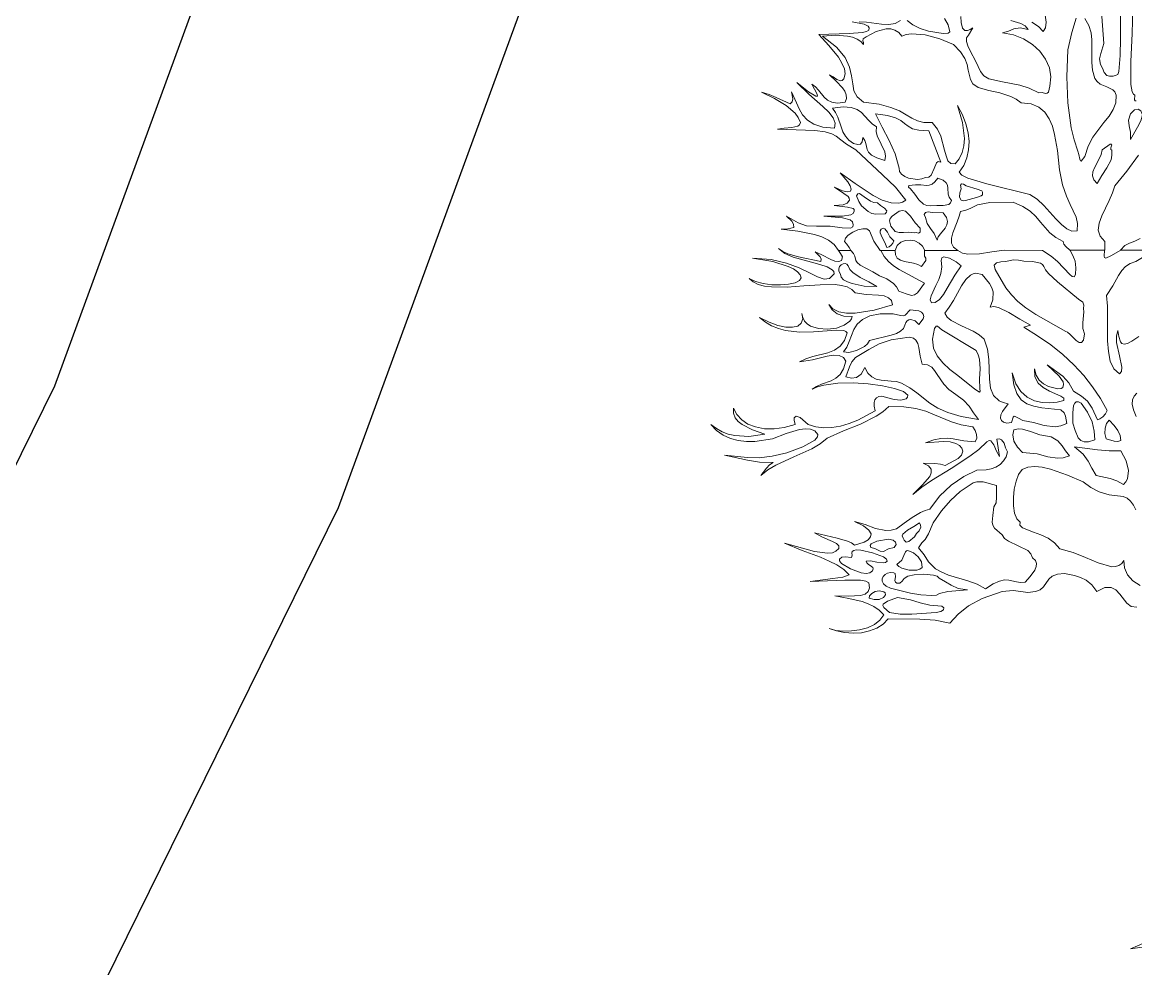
# Model space of a CAD drawing. Header units: inches. Extents: x -340059099 to 1458168, y 1119167 to 1294232938.
# Drawn here: x 467836.7 to 468198, y 2616575.4 to 2616882.4 of the extents above; entities that cross this region are included whole.
import ezdxf

# ---------------------------------------------------------------- set-up
doc = ezdxf.new("R2010")
doc.units = ezdxf.units.IN
doc.header["$MEASUREMENT"] = 0
doc.layers.add('Text', color=7, linetype='Continuous')
doc.layers.add('TREE', color=3, linetype='Continuous', lineweight=15)

# ---------------------------------------------------------------- blocks, each defined once
blk = doc.blocks.new('tree2')
at = {"layer": 'TREE'}
for points in [[(5206.9228, 5948.1734), (5206.9249, 5948.1596), (5206.924, 5948.1488), (5206.9191, 5948.1417), (5206.9098, 5948.1513), (5206.8969, 5948.1599)], [(5206.7245, 5948.1673), (5206.7315, 5948.1546), (5206.7346, 5948.1405), (5206.7312, 5948.138), (5206.7217, 5948.1374), (5206.6924, 5948.1423), (5206.6761, 5948.1476), (5206.6616, 5948.1546), (5206.6505, 5948.1633)], [(5206.637, 5948.1629), (5206.6265, 5948.1574), (5206.6139, 5948.1552), (5206.5997, 5948.1556), (5206.5699, 5948.1596), (5206.5554, 5948.1608)], [(5206.5418, 5948.1605), (5206.5653, 5948.1559), (5206.5736, 5948.1519), (5206.5751, 5948.1485), (5206.5745, 5948.1442), (5206.5702, 5948.1414), (5206.5619, 5948.1395), (5206.5357, 5948.1377), (5206.4756, 5948.1358), (5206.4953, 5948.114), (5206.5144, 5948.0906), (5206.5215, 5948.0789), (5206.5265, 5948.0675), (5206.528, 5948.0576), (5206.5255, 5948.0481), (5206.5218, 5948.0447), (5206.5184, 5948.0438), (5206.5111, 5948.0466), (5206.504, 5948.0521), (5206.4966, 5948.0561), (5206.5101, 5948.0432), (5206.5228, 5948.0302), (5206.5274, 5948.0235), (5206.5301, 5948.0164), (5206.5305, 5948.0093), (5206.528, 5948.0016), (5206.5129, 5948.0001), (5206.5018, 5948.0016), (5206.4929, 5948.0059), (5206.4861, 5948.0118), (5206.475, 5948.0256), (5206.4692, 5948.0324), (5206.4618, 5948.0376), (5206.4726, 5948.0176), (5206.4729, 5948.0139), (5206.4698, 5948.0136), (5206.4556, 5948.0225), (5206.4322, 5948.0407), (5206.4562, 5948.0173), (5206.4836, 5947.9933), (5206.4953, 5947.9819), (5206.504, 5947.9705), (5206.5083, 5947.96), (5206.5071, 5947.9505), (5206.4836, 5947.9526), (5206.4661, 5947.9582), (5206.4532, 5947.9665), (5206.4436, 5947.977), (5206.4368, 5947.9887), (5206.4316, 5948.0004), (5206.4221, 5948.0222), (5206.4242, 5948.0084), (5206.423, 5948.0025), (5206.419, 5947.9985), (5206.3913, 5948.0108), (5206.3774, 5948.0167), (5206.3626, 5948.0213), (5206.3882, 5948.0087), (5206.4113, 5947.9954), (5206.4291, 5947.98), (5206.4353, 5947.9714), (5206.4393, 5947.9619), (5206.4378, 5947.9573), (5206.4344, 5947.9542), (5206.4224, 5947.9514), (5206.4076, 5947.9502), (5206.3943, 5947.9483), (5206.4682, 5947.9459), (5206.4883, 5947.9434), (5206.5012, 5947.9394), (5206.5101, 5947.9345), (5206.5191, 5947.9274), (5206.5308, 5947.9185), (5206.5489, 5947.9074), (5206.6019, 5947.8581), (5206.6271, 5947.8335), (5206.6475, 5947.8079), (5206.6413, 5947.8042), (5206.6342, 5947.8024), (5206.6185, 5947.803), (5206.6013, 5947.8082), (5206.5831, 5947.8175), (5206.5474, 5947.8409), (5206.5181, 5947.8624), (5206.5329, 5947.8442), (5206.5375, 5947.8362), (5206.5397, 5947.8298), (5206.5381, 5947.8258), (5206.5326, 5947.8245), (5206.5225, 5947.8267), (5206.5071, 5947.8335), (5206.5255, 5947.8215), (5206.5335, 5947.8153), (5206.5357, 5947.8119), (5206.5366, 5947.8079), (5206.532, 5947.8021), (5206.524, 5947.799), (5206.5058, 5947.7977), (5206.5326, 5947.7941), (5206.5434, 5947.7916), (5206.5459, 5947.7894), (5206.5459, 5947.7864), (5206.5437, 5947.782), (5206.5388, 5947.779), (5206.5228, 5947.7765), (5206.4855, 5947.7762), (5206.5225, 5947.7734), (5206.5378, 5947.7691), (5206.5425, 5947.7651), (5206.5437, 5947.7596), (5206.5428, 5947.7553), (5206.5385, 5947.7531), (5206.5218, 5947.7537), (5206.4981, 5947.7565), (5206.4713, 5947.7568), (5206.4513, 5947.7577), (5206.4353, 5947.7633), (5206.4119, 5947.7768), (5206.4227, 5947.7667), (5206.4258, 5947.7608), (5206.4261, 5947.7543), (5206.4144, 5947.7516), (5206.4014, 5947.7509), (5206.4344, 5947.7466), (5206.467, 5947.7405), (5206.4818, 5947.7355), (5206.495, 5947.7291), (5206.5061, 5947.7202), (5206.5144, 5947.7088), (5206.5391, 5947.7088), (5206.5357, 5947.7149), (5206.5311, 5947.7211), (5206.5268, 5947.7266), (5206.5283, 5947.7328), (5206.5341, 5947.7392), (5206.5428, 5947.7448), (5206.5529, 5947.7494), (5206.5628, 5947.7516), (5206.5708, 5947.7512), (5206.576, 5947.7472), (5206.5843, 5947.7269), (5206.597, 5947.7088), (5206.6265, 5947.7088), (5206.6308, 5947.7183), (5206.6379, 5947.7248), (5206.6469, 5947.7282), (5206.6564, 5947.7291), (5206.6656, 5947.7275), (5206.6743, 5947.7232), (5206.681, 5947.7171), (5206.6853, 5947.7088), (5206.7503, 5947.7088), (5206.7417, 5947.7152), (5206.738, 5947.7232), (5206.738, 5947.7328), (5206.7408, 5947.7436), (5206.7494, 5947.7654), (5206.7534, 5947.7762), (5206.7556, 5947.7857), (5206.7666, 5947.7885), (5206.775, 5947.7916), (5206.7897, 5947.7987), (5206.8138, 5947.8036), (5206.8599, 5947.8042), (5206.8787, 5947.7959), (5206.8932, 5947.7861), (5206.9046, 5947.7756), (5206.9141, 5947.7645), (5206.9326, 5947.7436), (5206.944, 5947.7343), (5206.9588, 5947.7263), (5206.96, 5947.7214), (5206.9637, 5947.7168), (5206.9717, 5947.7091), (5207.0413, 5947.7091), (5207.041, 5947.7263), (5207.0315, 5947.7368), (5207.0281, 5947.7491), (5207.0299, 5947.7626), (5207.0352, 5947.7771), (5207.0496, 5947.8073), (5207.0564, 5947.8224), (5207.0607, 5947.8366), (5207.0847, 5947.8655), (5207.1075, 5947.8972)], [(5207.1112, 5947.7325), (5207.1001, 5947.7269), (5207.0897, 5947.7232), (5207.0804, 5947.7183), (5207.0718, 5947.7091), (5207.1343, 5947.7091)], [(5207.0327, 5948.0761), (5207.0308, 5948.0875), (5207.033, 5948.0977), (5207.0392, 5948.118), (5207.0324, 5948.2076)], [(5207.0721, 5948.1959), (5207.0718, 5948.1278), (5207.0712, 5948.0943), (5207.0684, 5948.0623), (5207.0666, 5948.0567), (5207.0635, 5948.0549), (5207.0573, 5948.0533), (5207.0502, 5948.053), (5207.0453, 5948.0546), (5207.0398, 5948.0607), (5207.0367, 5948.0687), (5207.0327, 5948.0761)], [(5206.9326, 5948.0336), (5206.9295, 5948.0216), (5206.9268, 5948.0195), (5206.9237, 5948.0192), (5206.9169, 5948.0207), (5206.9108, 5948.0204), (5206.8917, 5948.0296), (5206.8729, 5948.0355), (5206.8387, 5948.0419), (5206.8116, 5948.0481), (5206.8021, 5948.0536), (5206.7953, 5948.0623), (5206.786, 5948.082), (5206.7746, 5948.1032), (5206.77, 5948.1131), (5206.7676, 5948.1217), (5206.7679, 5948.1291), (5206.7719, 5948.134), (5206.7799, 5948.1485), (5206.7746, 5948.1457), (5206.7697, 5948.1436), (5206.7642, 5948.1436), (5206.7596, 5948.1479), (5206.7568, 5948.1589), (5206.7565, 5948.1713)], [(5206.8556, 5948.1633), (5206.8753, 5948.1571), (5206.8837, 5948.1525), (5206.8892, 5948.1457), (5206.8735, 5948.1488), (5206.8612, 5948.1466), (5206.8504, 5948.1423), (5206.839, 5948.1389), (5206.8606, 5948.1346), (5206.8803, 5948.1269), (5206.8978, 5948.1158), (5206.9126, 5948.1023), (5206.924, 5948.0869), (5206.9314, 5948.0696), (5206.9345, 5948.0521), (5206.9326, 5948.0336)], [(5207.1032, 5948.0041), (5207.1008, 5948.0044), (5207.0995, 5948.0062), (5207.1001, 5948.0155), (5207.0974, 5948.0179), (5207.0952, 5948.0222), (5207.0927, 5948.037), (5207.0924, 5948.082), (5207.0952, 5948.1374), (5207.0967, 5948.1876)], [(5207.0632, 5948.0155), (5207.0626, 5948.0007), (5207.0573, 5947.9871), (5207.0493, 5947.9742), (5207.0392, 5947.9613), (5207.0176, 5947.9323), (5207.0081, 5947.9148), (5207.0013, 5947.8947), (5206.9945, 5947.8849), (5206.9927, 5947.8858), (5206.9914, 5947.8889), (5206.9899, 5947.8984), (5206.9877, 5947.9049), (5206.9803, 5947.9274), (5206.9745, 5947.9511), (5206.9677, 5948.0004), (5206.9659, 5948.0521), (5206.9677, 5948.1054), (5206.9757, 5948.1395), (5206.9847, 5948.1676)], [(5207.0013, 5948.1673), (5207.0096, 5948.1531), (5207.0139, 5948.1389), (5207.0155, 5948.1248), (5207.0155, 5948.1103), (5207.0152, 5948.0801), (5207.0167, 5948.0647), (5207.0213, 5948.0487), (5207.0256, 5948.0423), (5207.0315, 5948.0376), (5207.0447, 5948.0321), (5207.057, 5948.0262), (5207.061, 5948.0219), (5207.0632, 5948.0155)], [(5206.7451, 5947.8797), (5206.7365, 5947.8806), (5206.7309, 5947.8861), (5206.7272, 5947.8954), (5206.7245, 5947.9071), (5206.7171, 5947.9345), (5206.7103, 5947.9486), (5206.6998, 5947.9613), (5206.6835, 5947.9616), (5206.6706, 5947.965), (5206.6598, 5947.9702), (5206.6487, 5947.977), (5206.6355, 5947.9844), (5206.6182, 5947.9914), (5206.5951, 5947.9976), (5206.5643, 5948.0019), (5206.5517, 5948.0124), (5206.5452, 5948.0244), (5206.5428, 5948.0382), (5206.5406, 5948.0539), (5206.5366, 5948.0709), (5206.5277, 5948.09), (5206.5107, 5948.1103), (5206.4833, 5948.1322), (5206.5089, 5948.134), (5206.5323, 5948.1325), (5206.5425, 5948.1303), (5206.5514, 5948.1266), (5206.5588, 5948.1217), (5206.5643, 5948.1155), (5206.564, 5948.1195), (5206.5631, 5948.1232), (5206.5637, 5948.1272), (5206.5693, 5948.1306), (5206.5893, 5948.1414), (5206.609, 5948.1466), (5206.6179, 5948.1466), (5206.6262, 5948.1442), (5206.6336, 5948.1395), (5206.6398, 5948.1322), (5206.6481, 5948.1355), (5206.6589, 5948.1368), (5206.6857, 5948.1346), (5206.7149, 5948.1272), (5206.7417, 5948.1155), (5206.7559, 5948.1011), (5206.7645, 5948.0881), (5206.7688, 5948.0761), (5206.7709, 5948.0653), (5206.7753, 5948.0466), (5206.7805, 5948.0382), (5206.7904, 5948.0305), (5206.8119, 5948.0247), (5206.8338, 5948.0201), (5206.855, 5948.013), (5206.8655, 5948.0078), (5206.8757, 5948.0004), (5206.8954, 5947.9985), (5206.9108, 5947.9921), (5206.9225, 5947.9819), (5206.9311, 5947.969), (5206.9375, 5947.9542), (5206.9419, 5947.9382), (5206.9477, 5947.9065), (5206.9514, 5947.868), (5206.9576, 5947.8384), (5206.965, 5947.8162), (5206.9723, 5947.7993), (5206.9844, 5947.7743), (5206.9871, 5947.762), (5206.9862, 5947.7476), (5206.976, 5947.7466), (5206.9659, 5947.7512), (5206.9554, 5947.7599), (5206.9443, 5947.7713), (5206.9203, 5947.7974), (5206.9071, 5947.8098), (5206.8926, 5947.8196), (5206.8079, 5947.8406), (5206.77, 5947.8516), (5206.7583, 5947.8575), (5206.7534, 5947.8633), (5206.7623, 5947.8769), (5206.7685, 5947.8917), (5206.7719, 5947.9074), (5206.7728, 5947.924), (5206.7709, 5947.9412), (5206.7663, 5947.9588), (5206.7596, 5947.977), (5206.75, 5947.9951), (5206.7599, 5947.9616), (5206.7636, 5947.9299), (5206.7626, 5947.9154), (5206.7593, 5947.9021), (5206.7534, 5947.8901), (5206.7451, 5947.8797)], [(5206.6062, 5947.8864), (5206.5905, 5947.8917), (5206.58, 5947.8969), (5206.5742, 5947.9028), (5206.5711, 5947.9083), (5206.5686, 5947.9203), (5206.5668, 5947.9259), (5206.5628, 5947.9317), (5206.5616, 5947.9231), (5206.5582, 5947.9185), (5206.5526, 5947.9178), (5206.5443, 5947.92), (5206.5348, 5947.9268), (5206.5283, 5947.9348), (5206.5234, 5947.9434), (5206.5197, 5947.953), (5206.5132, 5947.972), (5206.5089, 5947.9813), (5206.5031, 5947.9896), (5206.524, 5947.9927), (5206.5397, 5947.9914), (5206.5517, 5947.9874), (5206.5603, 5947.9813), (5206.5739, 5947.9662), (5206.581, 5947.9591), (5206.5896, 5947.9533), (5206.5893, 5947.944), (5206.5914, 5947.9354), (5206.5991, 5947.9191), (5206.6062, 5947.9034), (5206.6074, 5947.8951), (5206.6062, 5947.8864)], [(5206.5877, 5947.9785), (5206.6114, 5947.9757), (5206.6271, 5947.9711), (5206.6379, 5947.9656), (5206.6453, 5947.9597), (5206.6521, 5947.9542), (5206.661, 5947.9493), (5206.6736, 5947.9462), (5206.6934, 5947.9449), (5206.7168, 5947.8831), (5206.7115, 5947.8843), (5206.7081, 5947.8818), (5206.7035, 5947.8704), (5206.6977, 5947.8575), (5206.693, 5947.8535), (5206.6866, 5947.8529), (5206.6792, 5947.8501), (5206.6709, 5947.8492), (5206.6533, 5947.8516), (5206.6456, 5947.855), (5206.6395, 5947.8593), (5206.6355, 5947.8649), (5206.6345, 5947.8713), (5206.6268, 5947.8994), (5206.6148, 5947.9262), (5206.6007, 5947.9523), (5206.5877, 5947.9785)], [(5207.0915, 5947.9283), (5207.0918, 5947.9422), (5207.0894, 5947.9548), (5207.0881, 5947.9665), (5207.0915, 5947.9785), (5207.0995, 5947.9865), (5207.1069, 5947.9881), (5207.1125, 5947.9844), (5207.1152, 5947.977), (5207.1122, 5947.965), (5207.1057, 5947.9526), (5207.0915, 5947.9283)], [(5207.0256, 5947.8412), (5207.0192, 5947.8482), (5207.0167, 5947.856), (5207.0176, 5947.864), (5207.0207, 5947.872), (5207.0299, 5947.8895), (5207.0336, 5947.8984), (5207.0361, 5947.9074), (5207.0515, 5947.9188), (5207.0539, 5947.9191), (5207.0546, 5947.9175), (5207.053, 5947.9114), (5207.053, 5947.9083), (5207.0546, 5947.9068), (5207.0549, 5947.8969), (5207.0533, 5947.8877), (5207.0453, 5947.8717), (5207.0349, 5947.8569), (5207.0256, 5947.8412)], [(5206.6666, 5947.8381), (5206.6776, 5947.8387), (5206.6884, 5947.8372), (5206.694, 5947.8375), (5206.6995, 5947.8396), (5206.7051, 5947.8442), (5206.7109, 5947.8519), (5206.7214, 5947.8476), (5206.7272, 5947.8427), (5206.73, 5947.8375), (5206.7309, 5947.8316), (5206.7315, 5947.8199), (5206.7334, 5947.8138), (5206.7383, 5947.8076), (5206.7362, 5947.8027), (5206.7325, 5947.7996), (5206.7214, 5947.7974), (5206.7088, 5947.7977), (5206.697, 5947.7968), (5206.689, 5947.7977), (5206.6829, 5947.8002), (5206.6733, 5947.8091), (5206.6656, 5947.8202), (5206.6573, 5947.8304), (5206.6533, 5947.8341), (5206.6539, 5947.8369), (5206.6666, 5947.8381)], [(5206.6068, 5947.7814), (5206.5887, 5947.7805), (5206.5806, 5947.782), (5206.5733, 5947.7854), (5206.5603, 5947.7971), (5206.5551, 5947.8058), (5206.5505, 5947.8165), (5206.5529, 5947.8205), (5206.5563, 5947.8211), (5206.5656, 5947.815), (5206.5776, 5947.8064), (5206.5843, 5947.8036), (5206.5917, 5947.803), (5206.5976, 5947.7977), (5206.6053, 5947.7925), (5206.6099, 5947.7873), (5206.6096, 5947.7845), (5206.6068, 5947.7814)], [(5206.7673, 5947.8366), (5206.7888, 5947.8301), (5206.7977, 5947.8264), (5206.7996, 5947.8242), (5206.7996, 5947.8211), (5206.799, 5947.8187), (5206.7965, 5947.8165), (5206.7873, 5947.8132), (5206.7657, 5947.8076), (5206.7608, 5947.807), (5206.7574, 5947.8082), (5206.754, 5947.8141), (5206.7543, 5947.8224), (5206.7568, 5947.8304), (5206.7559, 5947.8375), (5206.758, 5947.8402), (5206.7617, 5947.8396), (5206.7673, 5947.8366)], [(5206.665, 5947.7433), (5206.653, 5947.7448), (5206.6432, 5947.7442), (5206.6348, 5947.7442), (5206.6268, 5947.7463), (5206.6182, 5947.7568), (5206.6154, 5947.767), (5206.617, 5947.7719), (5206.6207, 5947.7768), (5206.6345, 5947.7861), (5206.641, 5947.7876), (5206.6469, 5947.7861), (5206.657, 5947.7765), (5206.666, 5947.7636), (5206.6758, 5947.7525), (5206.6758, 5947.7448), (5206.6727, 5947.7429), (5206.6684, 5947.7439), (5206.665, 5947.7433)], [(5206.6863, 5947.7737), (5206.6841, 5947.7799), (5206.6866, 5947.7836), (5206.6921, 5947.7848), (5206.6998, 5947.7836), (5206.7214, 5947.783), (5206.7278, 5947.774), (5206.73, 5947.766), (5206.7291, 5947.7593), (5206.7257, 5947.7531), (5206.7161, 5947.7417), (5206.7118, 5947.7359), (5206.7094, 5947.7294), (5206.7035, 5947.742), (5206.6964, 5947.7522), (5206.6897, 5947.762), (5206.6863, 5947.7737)], [(5206.5991, 5947.7509), (5206.6031, 5947.7525), (5206.6062, 5947.7516), (5206.6114, 5947.7451), (5206.6164, 5947.7355), (5206.6238, 5947.7278), (5206.6219, 5947.7232), (5206.6188, 5947.7189), (5206.6145, 5947.7158), (5206.6099, 5947.7143), (5206.6065, 5947.7245), (5206.601, 5947.7346), (5206.597, 5947.7436), (5206.597, 5947.7476), (5206.5991, 5947.7509)], [(5207.1192, 5946.3327), (5207.0918, 5946.3284), (5207.1299, 5946.3453)], [(5207.1044, 5947.0039), (5207.0934, 5947.0054), (5207.0847, 5947.0116), (5207.0706, 5947.0298), (5207.0629, 5947.0378), (5207.0533, 5947.0427), (5207.0413, 5947.0424), (5207.0253, 5947.035), (5207.0152, 5947.0479), (5207.0044, 5947.0572), (5206.993, 5947.0627), (5206.9813, 5947.0661), (5206.9616, 5947.0701), (5206.9474, 5947.0692), (5206.9372, 5947.0652), (5206.9305, 5947.059), (5206.9197, 5947.0442), (5206.9132, 5947.0384), (5206.9043, 5947.035), (5206.8889, 5947.0331), (5206.8753, 5947.035), (5206.8599, 5947.0368), (5206.8384, 5947.035), (5206.7987, 5947.0208), (5206.7713, 5947.0064), (5206.7512, 5946.9903), (5206.7349, 5946.9722), (5206.706, 5946.9783), (5206.6752, 5946.9799), (5206.6127, 5946.9805), (5206.6028, 5946.97), (5206.5905, 5946.9623), (5206.576, 5946.9568), (5206.56, 5946.9534), (5206.5434, 5946.9525), (5206.5268, 5946.9537), (5206.5107, 5946.9568), (5206.4963, 5946.9614), (5206.5092, 5946.958), (5206.5243, 5946.9565), (5206.5403, 5946.9568), (5206.5563, 5946.9589), (5206.5717, 5946.9632), (5206.5856, 5946.9697), (5206.5967, 5946.978), (5206.6044, 5946.9888), (5206.5948, 5946.998), (5206.5846, 5947.0051), (5206.5733, 5947.0107), (5206.5612, 5947.015), (5206.5354, 5947.0211), (5206.5074, 5947.0264), (5206.5345, 5947.0254), (5206.5582, 5947.027), (5206.5674, 5947.0298), (5206.5736, 5947.0347), (5206.576, 5947.0418), (5206.5748, 5947.0519), (5206.5686, 5947.055), (5206.5579, 5947.0569), (5206.5274, 5947.0572), (5206.4584, 5947.0547), (5206.5034, 5947.0602), (5206.5234, 5947.0633), (5206.5357, 5947.0676), (5206.5252, 5947.0781), (5206.5117, 5947.0873), (5206.4963, 5947.095), (5206.479, 5947.1024), (5206.4427, 5947.1157), (5206.4082, 5947.1301), (5206.467, 5947.1141), (5206.4929, 5947.1108), (5206.5027, 5947.1114), (5206.5092, 5947.1144), (5206.5154, 5947.12), (5206.5154, 5947.1249), (5206.5107, 5947.1295), (5206.5031, 5947.1338), (5206.483, 5947.1421), (5206.467, 5947.1508), (5206.5123, 5947.1403), (5206.5326, 5947.1345), (5206.5406, 5947.1308), (5206.5465, 5947.1264), (5206.5656, 5947.1326), (5206.5733, 5947.1372), (5206.5779, 5947.1425), (5206.5791, 5947.1489), (5206.5748, 5947.156), (5206.5643, 5947.1643), (5206.5465, 5947.1733), (5206.5671, 5947.1671), (5206.5877, 5947.1594), (5206.6084, 5947.1551), (5206.6188, 5947.1557), (5206.629, 5947.1588), (5206.6447, 5947.1696), (5206.6604, 5947.1813), (5206.6767, 5947.1911), (5206.6857, 5947.1948), (5206.6955, 5947.1973), (5206.7143, 5947.2231), (5206.7374, 5947.2447), (5206.7626, 5947.2619), (5206.7882, 5947.2743), (5206.8067, 5947.2749), (5206.8165, 5947.277), (5206.8258, 5947.2807), (5206.8341, 5947.286), (5206.8408, 5947.2927), (5206.8458, 5947.3011), (5206.8486, 5947.3106), (5206.8445, 5947.3186), (5206.8418, 5947.3278), (5206.8368, 5947.3346), (5206.8329, 5947.3362), (5206.8276, 5947.3355), (5206.8329, 5947.3014), (5206.827, 5947.3118), (5206.8218, 5947.3245), (5206.8159, 5947.3328), (5206.8122, 5947.3334), (5206.8079, 5947.3303), (5206.7919, 5947.3155), (5206.7743, 5947.302), (5206.7371, 5947.278), (5206.6986, 5947.2542), (5206.6795, 5947.2413), (5206.6613, 5947.2265), (5206.6804, 5947.2453), (5206.6949, 5947.2619), (5206.698, 5947.2696), (5206.6977, 5947.2767), (5206.6924, 5947.2829), (5206.682, 5947.2887), (5206.7054, 5947.2875), (5206.7165, 5947.2863), (5206.7257, 5947.2835), (5206.7429, 5947.2927), (5206.7512, 5947.2977), (5206.758, 5947.3044), (5206.7602, 5947.3118), (5206.7586, 5947.3183), (5206.754, 5947.3235), (5206.7463, 5947.3275), (5206.7352, 5947.3303), (5206.7217, 5947.3315), (5206.6863, 5947.3285), (5206.7029, 5947.3346), (5206.7171, 5947.3374), (5206.7297, 5947.338), (5206.7411, 5947.3368), (5206.7623, 5947.3328), (5206.7851, 5947.3303), (5206.7882, 5947.3377), (5206.7876, 5947.3451), (5206.7845, 5947.3528), (5206.7799, 5947.3605), (5206.7568, 5947.3642), (5206.7377, 5947.37), (5206.7044, 5947.3842), (5206.6872, 5947.3913), (5206.6675, 5947.3965), (5206.6435, 5947.3999), (5206.6142, 5947.4002), (5206.6025, 5947.39), (5206.589, 5947.3811), (5206.5582, 5947.3657), (5206.5246, 5947.3522), (5206.4926, 5947.3377), (5206.4784, 5947.3263), (5206.4621, 5947.3168), (5206.4267, 5947.3007), (5206.391, 5947.2847), (5206.3749, 5947.2752), (5206.3614, 5947.2638), (5206.3722, 5947.2783), (5206.378, 5947.285), (5206.3854, 5947.29), (5206.3586, 5947.2906), (5206.3349, 5947.2946), (5206.2897, 5947.3044), (5206.3349, 5947.2998), (5206.358, 5947.2989), (5206.3833, 5947.3023), (5206.4125, 5947.3087), (5206.4439, 5947.3205), (5206.4676, 5947.334), (5206.4735, 5947.3402), (5206.4738, 5947.3451), (5206.4676, 5947.3522), (5206.4596, 5947.3555), (5206.4492, 5947.3565), (5206.4375, 5947.3549), (5206.4113, 5947.3469), (5206.3845, 5947.3368), (5206.3494, 5947.3315), (5206.3328, 5947.3315), (5206.3164, 5947.3334), (5206.301, 5947.3374), (5206.2869, 5947.3435), (5206.2739, 5947.3528), (5206.2626, 5947.3648), (5206.2733, 5947.3571), (5206.2847, 5947.3506), (5206.2967, 5947.346), (5206.3097, 5947.3429), (5206.3377, 5947.3414), (5206.3688, 5947.346), (5206.3448, 5947.354), (5206.3244, 5947.3645), (5206.3164, 5947.371), (5206.3106, 5947.3783), (5206.3075, 5947.387), (5206.3075, 5947.3968), (5206.3137, 5947.3845), (5206.3235, 5947.374), (5206.3358, 5947.3657), (5206.3509, 5947.3599), (5206.3682, 5947.3565), (5206.3873, 5947.3562), (5206.4076, 5947.3586), (5206.4291, 5947.3648), (5206.427, 5947.3737), (5206.427, 5947.3777), (5206.4313, 5947.3814), (5206.4387, 5947.3786), (5206.4445, 5947.3743), (5206.455, 5947.3648), (5206.4698, 5947.3602), (5206.4855, 5947.358), (5206.5018, 5947.3586), (5206.5188, 5947.3614), (5206.5357, 5947.3666), (5206.5529, 5947.3734), (5206.5874, 5947.3919), (5206.585, 5947.4011), (5206.585, 5947.4082), (5206.5865, 5947.4138), (5206.5899, 5947.4178), (5206.5945, 5947.4199), (5206.6, 5947.4205), (5206.6124, 5947.4178), (5206.6244, 5947.4141), (5206.6379, 5947.4131), (5206.6484, 5947.4156), (5206.6512, 5947.4187), (5206.6518, 5947.423), (5206.6429, 5947.4298), (5206.6253, 5947.4359), (5206.6016, 5947.4415), (5206.5733, 5947.4455), (5206.5434, 5947.4473), (5206.5132, 5947.4464), (5206.4855, 5947.4424), (5206.4732, 5947.439), (5206.4624, 5947.4344), (5206.4713, 5947.4402), (5206.4809, 5947.4442), (5206.5003, 5947.4513), (5206.5095, 5947.4563), (5206.5178, 5947.4636), (5206.5246, 5947.4747), (5206.5295, 5947.4898), (5206.5243, 5947.4975), (5206.516, 5947.5009), (5206.5049, 5947.5015), (5206.492, 5947.4997), (5206.4636, 5947.4929), (5206.4375, 5947.4889), (5206.4501, 5947.4947), (5206.4642, 5947.4991), (5206.4935, 5947.5064), (5206.5067, 5947.5117), (5206.5181, 5947.5194), (5206.5268, 5947.5305), (5206.532, 5947.5459), (5206.5295, 5947.5489), (5206.5249, 5947.5505), (5206.5104, 5947.5511), (5206.4652, 5947.5477), (5206.4378, 5947.5474), (5206.4097, 5947.5508), (5206.3962, 5947.5545), (5206.3826, 5947.5597), (5206.3703, 5947.5668), (5206.3586, 5947.576), (5206.3774, 5947.5668), (5206.395, 5947.5606), (5206.4107, 5947.5573), (5206.4239, 5947.5569), (5206.4341, 5947.5594), (5206.4408, 5947.5649), (5206.4439, 5947.5733), (5206.4424, 5947.5843), (5206.4439, 5947.576), (5206.4476, 5947.5693), (5206.4529, 5947.5637), (5206.4593, 5947.5594), (5206.475, 5947.5542), (5206.4929, 5947.5529), (5206.5107, 5947.5554), (5206.5261, 5947.5609), (5206.5372, 5947.569), (5206.5403, 5947.5736), (5206.5418, 5947.5785), (5206.5255, 5947.5788), (5206.5123, 5947.5834), (5206.5024, 5947.5917), (5206.4953, 5947.6022), (5206.5034, 5947.5933), (5206.5154, 5947.5877), (5206.5305, 5947.585), (5206.5477, 5947.585), (5206.5853, 5947.5905), (5206.6216, 5947.6013), (5206.6195, 5947.6099), (5206.6133, 5947.6154), (5206.6047, 5947.6188), (5206.5939, 5947.6207), (5206.5696, 5947.6219), (5206.5474, 5947.625), (5206.5409, 5947.6318), (5206.532, 5947.6367), (5206.5209, 5947.6398), (5206.5083, 5947.6413), (5206.4787, 5947.641), (5206.4461, 5947.6389), (5206.4131, 5947.6364), (5206.3823, 5947.6367), (5206.3685, 5947.6382), (5206.3562, 5947.6416), (5206.346, 5947.6466), (5206.338, 5947.6536), (5206.3506, 5947.6472), (5206.366, 5947.6432), (5206.383, 5947.641), (5206.4002, 5947.6407), (5206.4159, 5947.6422), (5206.4288, 5947.645), (5206.4375, 5947.6493), (5206.4408, 5947.6546), (5206.4387, 5947.6607), (5206.4338, 5947.6666), (5206.4258, 5947.6721), (5206.415, 5947.6773), (5206.3851, 5947.6866), (5206.3445, 5947.6934), (5206.3814, 5947.6909), (5206.4119, 5947.6838), (5206.4368, 5947.6743), (5206.4572, 5947.6644), (5206.4735, 5947.6564), (5206.4864, 5947.6518), (5206.4972, 5947.6533), (5206.5064, 5947.6623), (5206.5052, 5947.6669), (5206.5021, 5947.6706), (5206.4923, 5947.6767), (5206.4781, 5947.6813), (5206.4612, 5947.6857), (5206.4251, 5947.6952), (5206.4088, 5947.7026), (5206.3959, 5947.7125), (5206.4048, 5947.7066), (5206.4147, 5947.7023), (5206.4359, 5947.6961), (5206.4797, 5947.6869), (5206.4806, 5947.6912), (5206.4784, 5947.6964), (5206.4689, 5947.706), (5206.4815, 5947.7001), (5206.4994, 5947.6906), (5206.5077, 5947.6875), (5206.5151, 5947.6866), (5206.5203, 5947.689), (5206.5225, 5947.6964), (5206.5188, 5947.7029), (5206.5144, 5947.7088), (5206.5391, 5947.7088), (5206.5443, 5947.7026), (5206.5468, 5947.6977), (5206.5492, 5947.689), (5206.5517, 5947.6847), (5206.5572, 5947.6798), (5206.5828, 5947.6663), (5206.5957, 5947.6586), (5206.6099, 5947.6524), (5206.6235, 5947.6435), (5206.6293, 5947.637), (5206.6342, 5947.6284), (5206.6481, 5947.6228), (5206.6592, 5947.6198), (5206.6647, 5947.621), (5206.6706, 5947.6253), (5206.6844, 5947.6444), (5206.6345, 5947.6712), (5206.6235, 5947.6786), (5206.6133, 5947.6872), (5206.6047, 5947.6971), (5206.5985, 5947.7088), (5206.6268, 5947.7088), (5206.6271, 5947.6998), (5206.6305, 5947.6937), (5206.637, 5947.6897), (5206.645, 5947.6872), (5206.6632, 5947.6838), (5206.6715, 5947.6813), (5206.6786, 5947.6773), (5206.6875, 5947.6887), (5206.6875, 5947.6934), (5206.6847, 5947.6977), (5206.6847, 5947.7088), (5206.7503, 5947.7088), (5206.7596, 5947.7035), (5206.77, 5947.7011), (5206.7931, 5947.702), (5206.8174, 5947.7063), (5206.8424, 5947.7091), (5206.9178, 5947.7088), (5206.9351, 5947.6977), (5206.9474, 5947.6866), (5206.972, 5947.6613), (5206.9767, 5947.6573), (5206.9803, 5947.6564), (5206.9828, 5947.6613), (5206.984, 5947.6746), (5206.9825, 5947.6878), (5206.9794, 5947.6958), (5206.9723, 5947.7091), (5207.0404, 5947.7091), (5207.0395, 5947.6974), (5207.0407, 5947.6946), (5207.0429, 5947.6937), (5207.053, 5947.698), (5207.0724, 5947.7091), (5207.1346, 5947.7091)], [(5207.1186, 5947.6971), (5207.102, 5947.6866), (5207.0909, 5947.6832), (5207.082, 5947.6773), (5207.0746, 5947.669), (5207.0681, 5947.6595), (5207.0567, 5947.6389), (5207.0441, 5947.6195), (5207.0462, 5947.5988), (5207.0466, 5947.5763), (5207.0466, 5947.5302), (5207.0481, 5947.5089), (5207.0518, 5947.4901), (5207.0589, 5947.475), (5207.07, 5947.4649), (5207.0743, 5947.4698), (5207.0749, 5947.4781), (5207.0703, 5947.5006), (5207.0644, 5947.5268), (5207.0641, 5947.5391), (5207.0669, 5947.5505), (5207.0684, 5947.5385), (5207.0718, 5947.528), (5207.0749, 5947.5246), (5207.0792, 5947.5234), (5207.0857, 5947.5246), (5207.0943, 5947.5292), (5207.1081, 5947.5385)], [(5206.6983, 5947.605), (5206.706, 5947.6059), (5206.714, 5947.6121), (5206.722, 5947.6219), (5206.7297, 5947.6342), (5206.7445, 5947.6601), (5206.7568, 5947.6786), (5206.7472, 5947.686), (5206.7343, 5947.6934), (5206.7229, 5947.6961), (5206.7192, 5947.694), (5206.7177, 5947.6887), (5206.7189, 5947.6761), (5206.7171, 5947.6635), (5206.7128, 5947.6512), (5206.7072, 5947.6395), (5206.6977, 5947.6191), (5206.6961, 5947.6111), (5206.6983, 5947.605)], [(5206.8455, 5947.6866), (5206.8353, 5947.686), (5206.8267, 5947.6841), (5206.8224, 5947.6795), (5206.8245, 5947.6712), (5206.8455, 5947.6352), (5206.8563, 5947.621), (5206.8689, 5947.6081), (5206.8846, 5947.5954), (5206.9049, 5947.5822), (5206.9637, 5947.5483), (5206.9671, 5947.5474), (5206.9723, 5947.5428), (5206.9844, 5947.5311), (5206.9902, 5947.5271), (5206.9951, 5947.5268), (5206.9988, 5947.5317), (5207.001, 5947.5437), (5206.9973, 5947.5545), (5206.9973, 5947.5656), (5206.9997, 5947.5874), (5206.9988, 5947.5939), (5206.9997, 5947.6007), (5206.9976, 5947.6068), (5206.9893, 5947.6127), (5206.9477, 5947.6469), (5206.9295, 5947.6632), (5206.9237, 5947.6706), (5206.9206, 5947.6773), (5206.9181, 5947.6813), (5206.9138, 5947.6838), (5206.8981, 5947.6866), (5206.8812, 5947.6875), (5206.8701, 5947.6894), (5206.8596, 5947.69), (5206.8455, 5947.6866)], [(5206.5905, 5947.6376), (5206.5745, 5947.6469), (5206.5575, 5947.6552), (5206.5428, 5947.665), (5206.5372, 5947.6712), (5206.5338, 5947.6786), (5206.5314, 5947.6817), (5206.5277, 5947.6829), (5206.5237, 5947.6823), (5206.52, 5947.6804), (5206.5169, 5947.677), (5206.5151, 5947.6724), (5206.5154, 5947.6675), (5206.5184, 5947.6616), (5206.52, 5947.6558), (5206.5246, 5947.6509), (5206.5323, 5947.6466), (5206.5418, 5947.6432), (5206.5653, 5947.6385), (5206.5905, 5947.6376)], [(5206.8569, 5947.3685), (5206.8599, 5947.3793), (5206.8618, 5947.3811), (5206.8639, 5947.3808), (5206.8701, 5947.3774), (5206.8793, 5947.3725), (5206.9003, 5947.3685), (5206.9212, 5947.3626), (5206.9428, 5947.3602), (5206.9542, 5947.3623), (5206.9659, 5947.367), (5206.9631, 5947.3811), (5206.9606, 5947.3879), (5206.9539, 5947.3937), (5206.9163, 5947.3977), (5206.9006, 5947.4008), (5206.887, 5947.4057), (5206.876, 5947.4138), (5206.8673, 5947.4258), (5206.8615, 5947.4433), (5206.8581, 5947.4667), (5206.8649, 5947.4455), (5206.875, 5947.4298), (5206.8877, 5947.4187), (5206.9021, 5947.4119), (5206.9172, 5947.4082), (5206.9326, 5947.4076), (5206.9471, 5947.4091), (5206.9603, 5947.4122), (5206.96, 5947.4168), (5206.9539, 5947.4211), (5206.9317, 5947.4307), (5206.9194, 5947.4378), (5206.9092, 5947.4467), (5206.9028, 5947.459), (5206.9021, 5947.4747), (5206.9052, 5947.4624), (5206.9114, 5947.4526), (5206.92, 5947.4452), (5206.9298, 5947.4399), (5206.9483, 5947.4356), (5206.9548, 5947.4362), (5206.9582, 5947.4381), (5206.9594, 5947.4436), (5206.9585, 5947.4492), (5206.9511, 5947.4606), (5206.9274, 5947.4827), (5206.9579, 5947.4606), (5206.9702, 5947.4473), (5206.9788, 5947.431), (5206.9951, 5947.4205), (5207.0065, 5947.411), (5207.0161, 5947.3974), (5207.0268, 5947.3743), (5207.0312, 5947.3759), (5207.037, 5947.3802), (5207.0422, 5947.386), (5207.0456, 5947.3922), (5207.0324, 5947.4162), (5207.017, 5947.4393), (5206.9994, 5947.4615), (5206.9797, 5947.4827), (5206.9579, 5947.5031), (5206.9342, 5947.5221), (5206.9083, 5947.5403), (5206.8809, 5947.5573), (5206.8941, 5947.5613), (5206.8729, 5947.5727), (5206.851, 5947.5862), (5206.8307, 5947.5961), (5206.8218, 5947.5979), (5206.8144, 5947.597), (5206.8199, 5947.6114), (5206.8202, 5947.6272), (5206.8178, 5947.6352), (5206.8134, 5947.6435), (5206.7984, 5947.661), (5206.7864, 5947.6638), (5206.7808, 5947.6626), (5206.7756, 5947.6601), (5206.7663, 5947.6512), (5206.758, 5947.6389), (5206.742, 5947.6099), (5206.7337, 5947.5964), (5206.7251, 5947.585), (5206.7297, 5947.577), (5206.7371, 5947.5705), (5206.7577, 5947.56), (5206.7811, 5947.5492), (5206.7925, 5947.5422), (5206.8024, 5947.5332), (5206.8091, 5947.5135), (5206.8119, 5947.4932), (5206.8131, 5947.4541), (5206.8153, 5947.4369), (5206.8208, 5947.4224), (5206.8319, 5947.4119), (5206.8399, 5947.4082), (5206.8501, 5947.4057), (5206.8387, 5947.3907), (5206.8356, 5947.3839), (5206.835, 5947.3774), (5206.8365, 5947.3725), (5206.8405, 5947.3691), (5206.8473, 5947.3676), (5206.8569, 5947.3685)], [(5206.5246, 5947.5083), (5206.5351, 5947.5071), (5206.5505, 5947.5108), (5206.5659, 5947.5188), (5206.5717, 5947.5243), (5206.576, 5947.5305), (5206.6191, 5947.5412), (5206.629, 5947.5449), (5206.6373, 5947.5492), (5206.6432, 5947.5545), (5206.6459, 5947.5609), (5206.6475, 5947.5662), (5206.6502, 5947.5696), (5206.6536, 5947.5717), (5206.6576, 5947.5723), (5206.666, 5947.5696), (5206.6736, 5947.5622), (5206.682, 5947.5733), (5206.6832, 5947.5785), (5206.6823, 5947.5828), (5206.6789, 5947.5865), (5206.6736, 5947.5893), (5206.6561, 5947.5911), (5206.6462, 5947.581), (5206.6422, 5947.5797), (5206.6373, 5947.5804), (5206.6228, 5947.5834), (5206.5973, 5947.5834), (5206.5766, 5947.5794), (5206.5619, 5947.5723), (5206.5517, 5947.5631), (5206.5449, 5947.5523), (5206.536, 5947.5289), (5206.5311, 5947.5178), (5206.5246, 5947.5083)], [(5206.7937, 5947.4356), (5206.7934, 5947.455), (5206.7944, 5947.4747), (5206.7931, 5947.4941), (5206.7907, 5947.5027), (5206.787, 5947.5111), (5206.7186, 5947.5517), (5206.7106, 5947.5588), (5206.7078, 5947.5591), (5206.7044, 5947.5548), (5206.7004, 5947.5335), (5206.7026, 5947.5157), (5206.7097, 5947.5003), (5206.7208, 5947.4864), (5206.7346, 5947.4738), (5206.7503, 5947.4615), (5206.7839, 5947.4347), (5206.7931, 5947.4288), (5206.7944, 5947.4304), (5206.7937, 5947.4356)], [(5206.7916, 5947.375), (5206.7817, 5947.3876), (5206.7728, 5947.4008), (5206.762, 5947.4131), (5206.7463, 5947.4242), (5206.7325, 5947.4341), (5206.7229, 5947.4442), (5206.71, 5947.4636), (5206.7047, 5947.4716), (5206.6989, 5947.4781), (5206.6909, 5947.4824), (5206.6798, 5947.484), (5206.6758, 5947.4997), (5206.6733, 5947.5172), (5206.6715, 5947.5249), (5206.6678, 5947.5314), (5206.6626, 5947.5357), (5206.6545, 5947.5372), (5206.6185, 5947.5323), (5206.5948, 5947.5243), (5206.5745, 5947.5129), (5206.5483, 5947.4975), (5206.5412, 5947.4889), (5206.5366, 5947.479), (5206.5295, 5947.4587), (5206.5403, 5947.4563), (5206.5505, 5947.4575), (5206.5597, 5947.4643), (5206.5668, 5947.4775), (5206.5726, 5947.4664), (5206.5803, 5947.459), (5206.589, 5947.4547), (5206.5988, 5947.4526), (5206.6191, 5947.4507), (5206.6293, 5947.4495), (5206.6389, 5947.4467), (5206.6558, 5947.4372), (5206.6696, 5947.4273), (5206.6955, 5947.4067), (5206.7109, 5947.3971), (5206.7309, 5947.3885), (5206.7571, 5947.3808), (5206.7916, 5947.375)], [(5207.1041, 5947.4267), (5207.0989, 5947.4208), (5207.0958, 5947.4135), (5207.0952, 5947.4048), (5207.0977, 5947.394), (5207.1032, 5947.3808)], [(5207.021, 5947.3346), (5207.0201, 5947.3515), (5207.0158, 5947.3703), (5207.0071, 5947.3894), (5206.9942, 5947.407), (5206.9887, 5947.4098), (5206.9844, 5947.4094), (5206.9816, 5947.407), (5206.9794, 5947.4024), (5206.9779, 5947.3876), (5206.9776, 5947.3673), (5206.9822, 5947.3528), (5206.9884, 5947.3386), (5206.9933, 5947.3334), (5207.0001, 5947.3306), (5207.009, 5947.3306), (5207.021, 5947.3346)], [(5207.0499, 5947.3731), (5207.0444, 5947.3666), (5207.0416, 5947.3574), (5207.0413, 5947.3472), (5207.0438, 5947.3365), (5207.0592, 5947.3321), (5207.0666, 5947.3312), (5207.0727, 5947.3334), (5207.0712, 5947.3432), (5207.0669, 5947.3528), (5207.0595, 5947.3629), (5207.0499, 5947.3731)], [(5206.8781, 5947.3097), (5206.9074, 5947.3066), (5206.9286, 5947.3011), (5206.9477, 5947.298), (5206.9585, 5947.2989), (5206.9714, 5947.3026), (5206.9634, 5947.3127), (5206.9566, 5947.3229), (5206.948, 5947.3325), (5206.9348, 5947.3405), (5206.9123, 5947.3445), (5206.8944, 5947.3512), (5206.8784, 5947.3559), (5206.8701, 5947.3562), (5206.8615, 5947.3543), (5206.859, 5947.3445), (5206.8615, 5947.3321), (5206.8683, 5947.3198), (5206.8781, 5947.3097)], [(5206.9813, 5947.3205), (5206.9979, 5947.3063), (5207.0081, 5947.2924), (5207.0152, 5947.2783), (5207.0241, 5947.2641), (5207.0515, 5947.2579), (5207.065, 5947.2536), (5207.0777, 5947.2462), (5207.0826, 5947.2512), (5207.086, 5947.2573), (5207.0881, 5947.2736), (5207.0835, 5947.2927), (5207.0727, 5947.3127), (5207.0496, 5947.3127), (5207.0268, 5947.3149), (5206.9813, 5947.3205)], [(5207.1026, 5947.196), (5207.098, 5947.2053), (5207.0921, 5947.2133), (5207.0854, 5947.2191), (5207.077, 5947.2222), (5207.0499, 5947.2256), (5207.0296, 5947.2315), (5207.0133, 5947.2401), (5206.9985, 5947.2512), (5206.9671, 5947.265), (5206.9338, 5947.2767), (5206.9175, 5947.2804), (5206.9024, 5947.282), (5206.8889, 5947.2804), (5206.8778, 5947.2758), (5206.8707, 5947.2663), (5206.8655, 5947.253), (5206.8618, 5947.2373), (5206.8603, 5947.2207), (5206.8606, 5947.2044), (5206.8627, 5947.1899), (5206.867, 5947.1785), (5206.8738, 5947.1717), (5206.8729, 5947.1659), (5206.8781, 5947.1609), (5206.9003, 5947.1523), (5206.9144, 5947.1471), (5206.9289, 5947.14), (5206.9419, 5947.1311), (5206.952, 5947.1194), (5206.9782, 5947.112), (5207.0028, 5947.1018), (5207.0278, 5947.0917), (5207.0549, 5947.0836), (5207.0623, 5947.084), (5207.069, 5947.0861), (5207.0746, 5947.0904), (5207.0783, 5947.096), (5207.0798, 5947.0815), (5207.086, 5947.0676), (5207.0964, 5947.0559), (5207.1112, 5947.0467)], [(5206.775, 5947.2456), (5206.7549, 5947.2321), (5206.7359, 5947.2148), (5206.718, 5947.1942), (5206.7017, 5947.1702), (5206.6924, 5947.1489), (5206.6857, 5947.1378), (5206.6795, 5947.1308), (5206.673, 5947.1209), (5206.6838, 5947.1074), (5206.6927, 5947.0932), (5206.7066, 5947.0796), (5206.7177, 5947.0735), (5206.7322, 5947.0673), (5206.77, 5947.0559), (5206.7885, 5947.0495), (5206.8051, 5947.0399), (5206.8205, 5947.0498), (5206.8329, 5947.0553), (5206.843, 5947.0578), (5206.8516, 5947.0575), (5206.8667, 5947.0541), (5206.8744, 5947.0528), (5206.8833, 5947.0535), (5206.8935, 5947.0646), (5206.9028, 5947.0772), (5206.9055, 5947.084), (5206.9061, 5947.0901), (5206.904, 5947.0963), (5206.8984, 5947.1015), (5206.8951, 5947.1095), (5206.8886, 5947.1157), (5206.8698, 5947.1252), (5206.8504, 5947.1342), (5206.8427, 5947.1397), (5206.8381, 5947.1468), (5206.8233, 5947.1597), (5206.8199, 5947.1656), (5206.8187, 5947.1717), (5206.8196, 5947.1847), (5206.8215, 5947.2019), (5206.8261, 5947.2102), (5206.827, 5947.2213), (5206.827, 5947.2444), (5206.8008, 5947.2512), (5206.7879, 5947.2518), (5206.7811, 5947.2496), (5206.775, 5947.2456)], [(5206.6422, 5947.1403), (5206.6447, 5947.136), (5206.6481, 5947.1323), (5206.6539, 5947.1335), (5206.6647, 5947.1431), (5206.6687, 5947.1492), (5206.6743, 5947.1548), (5206.6773, 5947.1616), (5206.6767, 5947.1656), (5206.6746, 5947.1705), (5206.6635, 5947.1631), (5206.6509, 5947.156), (5206.6419, 5947.1483), (5206.6404, 5947.1446), (5206.6422, 5947.1403)], [(5206.5785, 5947.1215), (5206.5862, 5947.12), (5206.5917, 5947.1169), (5206.5973, 5947.1144), (5206.6037, 5947.1138), (5206.6133, 5947.1194), (5206.6244, 5947.1215), (5206.6284, 5947.1277), (5206.6275, 5947.1323), (5206.6225, 5947.136), (5206.6136, 5947.1382), (5206.5905, 5947.1342), (5206.5794, 5947.1292), (5206.5773, 5947.1258), (5206.5785, 5947.1215)], [(5206.5696, 5947.095), (5206.5776, 5947.0953), (5206.5902, 5947.0929), (5206.6028, 5947.0913), (5206.6074, 5947.0923), (5206.6108, 5947.095), (5206.6096, 5947.099), (5206.6034, 5947.1034), (5206.5822, 5947.1114), (5206.5588, 5947.1163), (5206.5499, 5947.1169), (5206.5449, 5947.1157), (5206.5415, 5947.1141), (5206.5412, 5947.1108), (5206.5418, 5947.1067), (5206.5403, 5947.1021), (5206.5277, 5947.103), (5206.5215, 5947.1027), (5206.5166, 5947.099), (5206.5166, 5947.0953), (5206.5209, 5947.0901), (5206.5385, 5947.0793), (5206.5597, 5947.0716), (5206.5693, 5947.0704), (5206.5763, 5947.0716), (5206.5816, 5947.0759), (5206.5834, 5947.0793), (5206.5828, 5947.0821), (5206.58, 5947.0843), (5206.573, 5947.0889), (5206.5705, 5947.0917), (5206.5696, 5947.095)], [(5206.6302, 5947.0883), (5206.6342, 5947.0843), (5206.6398, 5947.0809), (5206.6545, 5947.0769), (5206.6693, 5947.0772), (5206.6755, 5947.079), (5206.6798, 5947.0821), (5206.6789, 5947.0932), (5206.6724, 5947.103), (5206.6629, 5947.1111), (5206.6518, 5947.1157), (5206.649, 5947.1151), (5206.6472, 5947.1132), (5206.6441, 5947.1058), (5206.6398, 5947.0969), (5206.6302, 5947.0883)], [(5206.6176, 5947.0726), (5206.6117, 5947.0713), (5206.6068, 5947.0686), (5206.6031, 5947.0646), (5206.601, 5947.0599), (5206.6013, 5947.055), (5206.6037, 5947.0501), (5206.609, 5947.0452), (5206.6176, 5947.0412), (5206.6573, 5947.0316), (5206.6773, 5947.0279), (5206.6989, 5947.0267), (5206.7081, 5947.0276), (5206.7146, 5947.0307), (5206.7309, 5947.035), (5206.7697, 5947.0384), (5206.7509, 5947.0408), (5206.7374, 5947.047), (5206.726, 5947.0541), (5206.7137, 5947.0609), (5206.7097, 5947.0649), (5206.7026, 5947.0673), (5206.6835, 5947.0689), (5206.6641, 5947.0676), (5206.6518, 5947.0652), (5206.6447, 5947.0606), (5206.6404, 5947.055), (5206.6361, 5947.0513), (5206.6302, 5947.051), (5206.6271, 5947.0535), (5206.6262, 5947.0565), (5206.6275, 5947.0639), (5206.6268, 5947.0701), (5206.6238, 5947.0719), (5206.6176, 5947.0726)], [(5206.5754, 5947.0218), (5206.585, 5947.019), (5206.5951, 5947.0193), (5206.6034, 5947.0227), (5206.6077, 5947.0285), (5206.6071, 5947.0319), (5206.6044, 5947.0344), (5206.5951, 5947.0362), (5206.5874, 5947.0347), (5206.5806, 5947.0307), (5206.576, 5947.0261), (5206.5754, 5947.0218)], [(5206.6158, 5946.9931), (5206.6367, 5946.9903), (5206.6598, 5946.99), (5206.7078, 5946.9931), (5206.7171, 5946.9956), (5206.7223, 5946.9987), (5206.7226, 5947.0023), (5206.7186, 5947.006), (5206.6952, 5947.0079), (5206.6764, 5947.0125), (5206.657, 5947.0184), (5206.6315, 5947.0227), (5206.6117, 5947.0159), (5206.6028, 5947.01), (5206.6025, 5947.007), (5206.6044, 5947.0033), (5206.6158, 5946.9931)]]:
    blk.add_lwpolyline(points, dxfattribs=at)

msp = doc.modelspace()

# ---------------------------------------------------------------- linework, layer by layer
at = {"layer": 'Text'}
for points in [[(468078.4, 2617657.56), (468045.49, 2617410.29), (468000.13, 2617182.03), (467847.14, 2616764.35), (467734.99, 2616536.95), (467702.68, 2616515.61), (467540.65, 2616513.9), (467105.17, 2616491.93), (466890.42, 2616491.93), (466750.02, 2616534.18), (466398.28, 2616681.61)], [(468177.52, 2617644.37), (468144.2, 2617393.93), (468096.7, 2617154.93), (467939.2, 2616724.93), (467812.7, 2616468.43), (467733.2, 2616415.93), (467543.7, 2616413.93), (467107.7, 2616391.93), (466875.7, 2616391.93), (466716.2, 2616439.93), (466469.5, 2616532.68)]]:
    msp.add_lwpolyline(points, dxfattribs=at)
at = {"layer": 'Text', "color": 1}
msp.add_circle((469844, 2616428.5), 81808.03, dxfattribs=at)

# ---------------------------------------------------------------- block references
at = {"layer": 'TREE', "color": 3, "xscale": 164.188119242317, "yscale": 164.1881192402798, "zscale": 164.1881192413053}
msp.add_blockref('tree2', (-386746.31, 1640265.29), dxfattribs=at)

doc.saveas('drawing.dxf')
